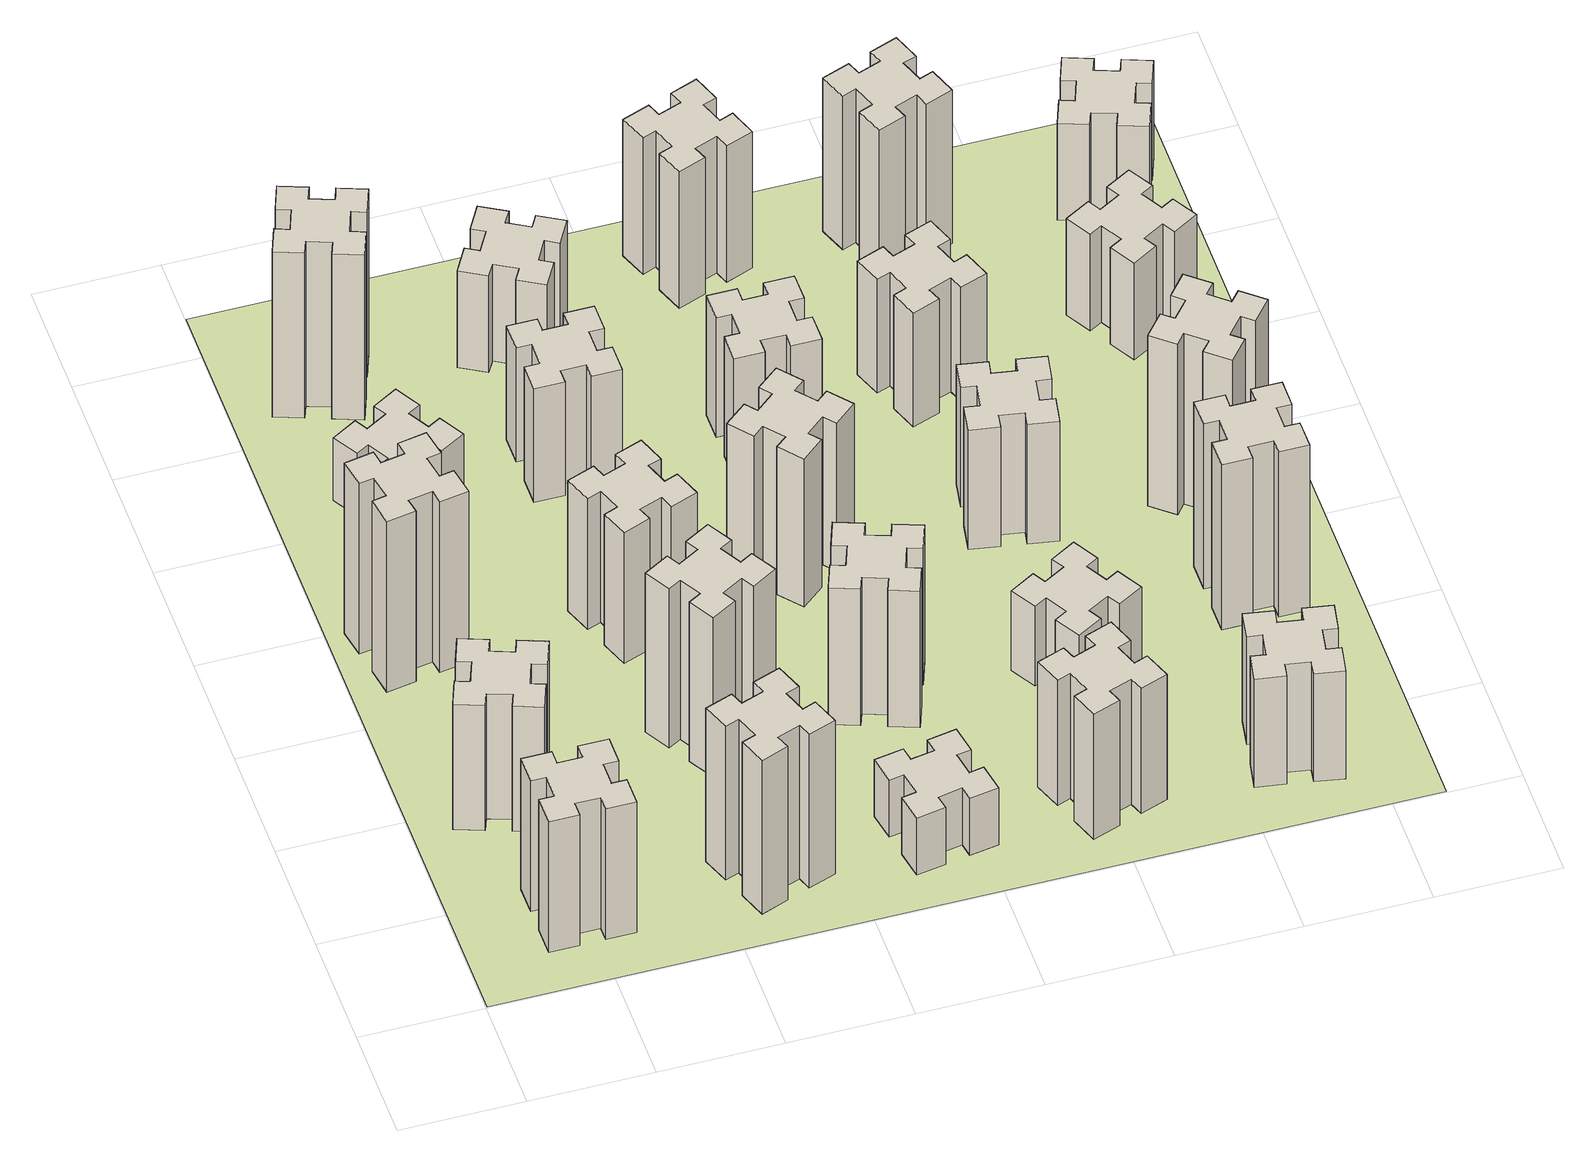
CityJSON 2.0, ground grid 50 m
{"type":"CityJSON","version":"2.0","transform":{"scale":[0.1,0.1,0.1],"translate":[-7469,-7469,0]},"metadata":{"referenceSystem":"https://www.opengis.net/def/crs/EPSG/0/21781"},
"CityObjects":{
"building1":{"type":"Building","attributes":{"class":"1000","function":"1000","usage":"1000","yearOfConstruction":2016,"roofType":"1000","measuredHeight":69,"storeysAboveGround":30,"storeysBelowGround":0},"geometry":[{"type":"Solid","lod":"1","boundaries":[[[[0,1,2,3,4,5,6,7,8,9,10,11,12,13,14,15,16,17,18,19]],[[17,16,20,21]],[[16,15,22,20]],[[15,14,23,22]],[[14,13,24,23]],[[13,12,25,24]],[[12,11,26,25]],[[11,10,27,26]],[[10,9,28,27]],[[9,8,29,28]],[[8,7,30,29]],[[7,6,31,30]],[[6,5,32,31]],[[5,4,33,32]],[[4,3,34,33]],[[3,2,35,34]],[[2,1,36,35]],[[1,0,37,36]],[[0,19,38,37]],[[19,18,39,38]],[[18,17,21,39]],[[24,25,26,27,28,29,30,31,32,33,34,35,36,37,38,39,21,20,22,23]]]]}]},
"building2":{"type":"Building","attributes":{"class":"1000","function":"1000","usage":"1000","yearOfConstruction":2016,"roofType":"1000","measuredHeight":66,"storeysAboveGround":30,"storeysBelowGround":0},"geometry":[{"type":"Solid","lod":"1","boundaries":[[[[40,41,42,43,44,45,46,47,48,49,50,51,52,53,54,55,56,57,58,59]],[[57,56,60,61]],[[56,55,62,60]],[[55,54,63,62]],[[54,53,64,63]],[[53,52,65,64]],[[52,51,66,65]],[[51,50,67,66]],[[50,49,68,67]],[[49,48,69,68]],[[48,47,70,69]],[[47,46,71,70]],[[46,45,72,71]],[[45,44,73,72]],[[44,43,74,73]],[[43,42,75,74]],[[42,41,76,75]],[[41,40,77,76]],[[40,59,78,77]],[[59,58,79,78]],[[58,57,61,79]],[[64,65,66,67,68,69,70,71,72,73,74,75,76,77,78,79,61,60,62,63]]]]}]},
"building3":{"type":"Building","attributes":{"class":"1000","function":"1000","usage":"1000","yearOfConstruction":2016,"roofType":"1000","measuredHeight":90,"storeysAboveGround":30,"storeysBelowGround":0},"geometry":[{"type":"Solid","lod":"1","boundaries":[[[[80,81,82,83,84,85,86,87,88,89,90,91,92,93,94,95,96,97,98,99]],[[97,96,100,101]],[[96,95,102,100]],[[95,94,103,102]],[[94,93,104,103]],[[93,92,105,104]],[[92,91,106,105]],[[91,90,107,106]],[[90,89,108,107]],[[89,88,109,108]],[[88,87,110,109]],[[87,86,111,110]],[[86,85,112,111]],[[85,84,113,112]],[[84,83,114,113]],[[83,82,115,114]],[[82,81,116,115]],[[81,80,117,116]],[[80,99,118,117]],[[99,98,119,118]],[[98,97,101,119]],[[104,105,106,107,108,109,110,111,112,113,114,115,116,117,118,119,101,100,102,103]]]]}]},
"building4":{"type":"Building","attributes":{"class":"1000","function":"1000","usage":"1000","yearOfConstruction":2016,"roofType":"1000","measuredHeight":33,"storeysAboveGround":30,"storeysBelowGround":0},"geometry":[{"type":"Solid","lod":"1","boundaries":[[[[120,121,122,123,124,125,126,127,128,129,130,131,132,133,134,135,136,137,138,139]],[[137,136,140,141]],[[136,135,142,140]],[[135,134,143,142]],[[134,133,144,143]],[[133,132,145,144]],[[132,131,146,145]],[[131,130,147,146]],[[130,129,148,147]],[[129,128,149,148]],[[128,127,150,149]],[[127,126,151,150]],[[126,125,152,151]],[[125,124,153,152]],[[124,123,154,153]],[[123,122,155,154]],[[122,121,156,155]],[[121,120,157,156]],[[120,139,158,157]],[[139,138,159,158]],[[138,137,141,159]],[[144,145,146,147,148,149,150,151,152,153,154,155,156,157,158,159,141,140,142,143]]]]}]},
"building5":{"type":"Building","attributes":{"class":"1000","function":"1000","usage":"1000","yearOfConstruction":2016,"roofType":"1000","measuredHeight":81,"storeysAboveGround":30,"storeysBelowGround":0},"geometry":[{"type":"Solid","lod":"1","boundaries":[[[[160,161,162,163,164,165,166,167,168,169,170,171,172,173,174,175,176,177,178,179]],[[177,176,180,181]],[[176,175,182,180]],[[175,174,183,182]],[[174,173,184,183]],[[173,172,185,184]],[[172,171,186,185]],[[171,170,187,186]],[[170,169,188,187]],[[169,168,189,188]],[[168,167,190,189]],[[167,166,191,190]],[[166,165,192,191]],[[165,164,193,192]],[[164,163,194,193]],[[163,162,195,194]],[[162,161,196,195]],[[161,160,197,196]],[[160,179,198,197]],[[179,178,199,198]],[[178,177,181,199]],[[184,185,186,187,188,189,190,191,192,193,194,195,196,197,198,199,181,180,182,183]]]]}]},
"building6":{"type":"Building","attributes":{"class":"1000","function":"1000","usage":"1000","yearOfConstruction":2016,"roofType":"1000","measuredHeight":87,"storeysAboveGround":30,"storeysBelowGround":0},"geometry":[{"type":"Solid","lod":"1","boundaries":[[[[200,201,202,203,204,205,206,207,208,209,210,211,212,213,214,215,216,217,218,219]],[[217,216,220,221]],[[216,215,222,220]],[[215,214,223,222]],[[214,213,224,223]],[[213,212,225,224]],[[212,211,226,225]],[[211,210,227,226]],[[210,209,228,227]],[[209,208,229,228]],[[208,207,230,229]],[[207,206,231,230]],[[206,205,232,231]],[[205,204,233,232]],[[204,203,234,233]],[[203,202,235,234]],[[202,201,236,235]],[[201,200,237,236]],[[200,219,238,237]],[[219,218,239,238]],[[218,217,221,239]],[[224,225,226,227,228,229,230,231,232,233,234,235,236,237,238,239,221,220,222,223]]]]}]},
"building7":{"type":"Building","attributes":{"class":"1000","function":"1000","usage":"1000","yearOfConstruction":2016,"roofType":"1000","measuredHeight":84,"storeysAboveGround":30,"storeysBelowGround":0},"geometry":[{"type":"Solid","lod":"1","boundaries":[[[[240,241,242,243,244,245,246,247,248,249,250,251,252,253,254,255,256,257,258,259]],[[257,256,260,261]],[[256,255,262,260]],[[255,254,263,262]],[[254,253,264,263]],[[253,252,265,264]],[[252,251,266,265]],[[251,250,267,266]],[[250,249,268,267]],[[249,248,269,268]],[[248,247,270,269]],[[247,246,271,270]],[[246,245,272,271]],[[245,244,273,272]],[[244,243,274,273]],[[243,242,275,274]],[[242,241,276,275]],[[241,240,277,276]],[[240,259,278,277]],[[259,258,279,278]],[[258,257,261,279]],[[264,265,266,267,268,269,270,271,272,273,274,275,276,277,278,279,261,260,262,263]]]]}]},
"building8":{"type":"Building","attributes":{"class":"1000","function":"1000","usage":"1000","yearOfConstruction":2016,"roofType":"1000","measuredHeight":69,"storeysAboveGround":30,"storeysBelowGround":0},"geometry":[{"type":"Solid","lod":"1","boundaries":[[[[280,281,282,283,284,285,286,287,288,289,290,291,292,293,294,295,296,297,298,299]],[[297,296,300,301]],[[296,295,302,300]],[[295,294,303,302]],[[294,293,304,303]],[[293,292,305,304]],[[292,291,306,305]],[[291,290,307,306]],[[290,289,308,307]],[[289,288,309,308]],[[288,287,310,309]],[[287,286,311,310]],[[286,285,312,311]],[[285,284,313,312]],[[284,283,314,313]],[[283,282,315,314]],[[282,281,316,315]],[[281,280,317,316]],[[280,299,318,317]],[[299,298,319,318]],[[298,297,301,319]],[[304,305,306,307,308,309,310,311,312,313,314,315,316,317,318,319,301,300,302,303]]]]}]},
"building9":{"type":"Building","attributes":{"class":"1000","function":"1000","usage":"1000","yearOfConstruction":2016,"roofType":"1000","measuredHeight":60,"storeysAboveGround":30,"storeysBelowGround":0},"geometry":[{"type":"Solid","lod":"1","boundaries":[[[[320,321,322,323,324,325,326,327,328,329,330,331,332,333,334,335,336,337,338,339]],[[337,336,340,341]],[[336,335,342,340]],[[335,334,343,342]],[[334,333,344,343]],[[333,332,345,344]],[[332,331,346,345]],[[331,330,347,346]],[[330,329,348,347]],[[329,328,349,348]],[[328,327,350,349]],[[327,326,351,350]],[[326,325,352,351]],[[325,324,353,352]],[[324,323,354,353]],[[323,322,355,354]],[[322,321,356,355]],[[321,320,357,356]],[[320,339,358,357]],[[339,338,359,358]],[[338,337,341,359]],[[344,345,346,347,348,349,350,351,352,353,354,355,356,357,358,359,341,340,342,343]]]]}]},
"building10":{"type":"Building","attributes":{"class":"1000","function":"1000","usage":"1000","yearOfConstruction":2016,"roofType":"1000","measuredHeight":30,"storeysAboveGround":30,"storeysBelowGround":0},"geometry":[{"type":"Solid","lod":"1","boundaries":[[[[360,361,362,363,364,365,366,367,368,369,370,371,372,373,374,375,376,377,378,379]],[[377,376,380,381]],[[376,375,382,380]],[[375,374,383,382]],[[374,373,384,383]],[[373,372,385,384]],[[372,371,386,385]],[[371,370,387,386]],[[370,369,388,387]],[[369,368,389,388]],[[368,367,390,389]],[[367,366,391,390]],[[366,365,392,391]],[[365,364,393,392]],[[364,363,394,393]],[[363,362,395,394]],[[362,361,396,395]],[[361,360,397,396]],[[360,379,398,397]],[[379,378,399,398]],[[378,377,381,399]],[[384,385,386,387,388,389,390,391,392,393,394,395,396,397,398,399,381,380,382,383]]]]}]},
"building11":{"type":"Building","attributes":{"class":"1000","function":"1000","usage":"1000","yearOfConstruction":2016,"roofType":"1000","measuredHeight":51,"storeysAboveGround":30,"storeysBelowGround":0},"geometry":[{"type":"Solid","lod":"1","boundaries":[[[[400,401,402,403,404,405,406,407,408,409,410,411,412,413,414,415,416,417,418,419]],[[417,416,420,421]],[[416,415,422,420]],[[415,414,423,422]],[[414,413,424,423]],[[413,412,425,424]],[[412,411,426,425]],[[411,410,427,426]],[[410,409,428,427]],[[409,408,429,428]],[[408,407,430,429]],[[407,406,431,430]],[[406,405,432,431]],[[405,404,433,432]],[[404,403,434,433]],[[403,402,435,434]],[[402,401,436,435]],[[401,400,437,436]],[[400,419,438,437]],[[419,418,439,438]],[[418,417,421,439]],[[424,425,426,427,428,429,430,431,432,433,434,435,436,437,438,439,421,420,422,423]]]]}]},
"building12":{"type":"Building","attributes":{"class":"1000","function":"1000","usage":"1000","yearOfConstruction":2016,"roofType":"1000","measuredHeight":72,"storeysAboveGround":30,"storeysBelowGround":0},"geometry":[{"type":"Solid","lod":"1","boundaries":[[[[440,441,442,443,444,445,446,447,448,449,450,451,452,453,454,455,456,457,458,459]],[[457,456,460,461]],[[456,455,462,460]],[[455,454,463,462]],[[454,453,464,463]],[[453,452,465,464]],[[452,451,466,465]],[[451,450,467,466]],[[450,449,468,467]],[[449,448,469,468]],[[448,447,470,469]],[[447,446,471,470]],[[446,445,472,471]],[[445,444,473,472]],[[444,443,474,473]],[[443,442,475,474]],[[442,441,476,475]],[[441,440,477,476]],[[440,459,478,477]],[[459,458,479,478]],[[458,457,461,479]],[[464,465,466,467,468,469,470,471,472,473,474,475,476,477,478,479,461,460,462,463]]]]}]},
"building13":{"type":"Building","attributes":{"class":"1000","function":"1000","usage":"1000","yearOfConstruction":2016,"roofType":"1000","measuredHeight":78,"storeysAboveGround":30,"storeysBelowGround":0},"geometry":[{"type":"Solid","lod":"1","boundaries":[[[[480,481,482,483,484,485,486,487,488,489,490,491,492,493,494,495,496,497,498,499]],[[497,496,500,501]],[[496,495,502,500]],[[495,494,503,502]],[[494,493,504,503]],[[493,492,505,504]],[[492,491,506,505]],[[491,490,507,506]],[[490,489,508,507]],[[489,488,509,508]],[[488,487,510,509]],[[487,486,511,510]],[[486,485,512,511]],[[485,484,513,512]],[[484,483,514,513]],[[483,482,515,514]],[[482,481,516,515]],[[481,480,517,516]],[[480,499,518,517]],[[499,498,519,518]],[[498,497,501,519]],[[504,505,506,507,508,509,510,511,512,513,514,515,516,517,518,519,501,500,502,503]]]]}]},
"building14":{"type":"Building","attributes":{"class":"1000","function":"1000","usage":"1000","yearOfConstruction":2016,"roofType":"1000","measuredHeight":63,"storeysAboveGround":30,"storeysBelowGround":0},"geometry":[{"type":"Solid","lod":"1","boundaries":[[[[520,521,522,523,524,525,526,527,528,529,530,531,532,533,534,535,536,537,538,539]],[[537,536,540,541]],[[536,535,542,540]],[[535,534,543,542]],[[534,533,544,543]],[[533,532,545,544]],[[532,531,546,545]],[[531,530,547,546]],[[530,529,548,547]],[[529,528,549,548]],[[528,527,550,549]],[[527,526,551,550]],[[526,525,552,551]],[[525,524,553,552]],[[524,523,554,553]],[[523,522,555,554]],[[522,521,556,555]],[[521,520,557,556]],[[520,539,558,557]],[[539,538,559,558]],[[538,537,541,559]],[[544,545,546,547,548,549,550,551,552,553,554,555,556,557,558,559,541,540,542,543]]]]}]},
"building15":{"type":"Building","attributes":{"class":"1000","function":"1000","usage":"1000","yearOfConstruction":2016,"roofType":"1000","measuredHeight":66,"storeysAboveGround":30,"storeysBelowGround":0},"geometry":[{"type":"Solid","lod":"1","boundaries":[[[[560,561,562,563,564,565,566,567,568,569,570,571,572,573,574,575,576,577,578,579]],[[577,576,580,581]],[[576,575,582,580]],[[575,574,583,582]],[[574,573,584,583]],[[573,572,585,584]],[[572,571,586,585]],[[571,570,587,586]],[[570,569,588,587]],[[569,568,589,588]],[[568,567,590,589]],[[567,566,591,590]],[[566,565,592,591]],[[565,564,593,592]],[[564,563,594,593]],[[563,562,595,594]],[[562,561,596,595]],[[561,560,597,596]],[[560,579,598,597]],[[579,578,599,598]],[[578,577,581,599]],[[584,585,586,587,588,589,590,591,592,593,594,595,596,597,598,599,581,580,582,583]]]]}]},
"building16":{"type":"Building","attributes":{"class":"1000","function":"1000","usage":"1000","yearOfConstruction":2016,"roofType":"1000","measuredHeight":72,"storeysAboveGround":30,"storeysBelowGround":0},"geometry":[{"type":"Solid","lod":"1","boundaries":[[[[600,601,602,603,604,605,606,607,608,609,610,611,612,613,614,615,616,617,618,619]],[[617,616,620,621]],[[616,615,622,620]],[[615,614,623,622]],[[614,613,624,623]],[[613,612,625,624]],[[612,611,626,625]],[[611,610,627,626]],[[610,609,628,627]],[[609,608,629,628]],[[608,607,630,629]],[[607,606,631,630]],[[606,605,632,631]],[[605,604,633,632]],[[604,603,634,633]],[[603,602,635,634]],[[602,601,636,635]],[[601,600,637,636]],[[600,619,638,637]],[[619,618,639,638]],[[618,617,621,639]],[[624,625,626,627,628,629,630,631,632,633,634,635,636,637,638,639,621,620,622,623]]]]}]},
"building17":{"type":"Building","attributes":{"class":"1000","function":"1000","usage":"1000","yearOfConstruction":2016,"roofType":"1000","measuredHeight":42,"storeysAboveGround":30,"storeysBelowGround":0},"geometry":[{"type":"Solid","lod":"1","boundaries":[[[[640,641,642,643,644,645,646,647,648,649,650,651,652,653,654,655,656,657,658,659]],[[657,656,660,661]],[[656,655,662,660]],[[655,654,663,662]],[[654,653,664,663]],[[653,652,665,664]],[[652,651,666,665]],[[651,650,667,666]],[[650,649,668,667]],[[649,648,669,668]],[[648,647,670,669]],[[647,646,671,670]],[[646,645,672,671]],[[645,644,673,672]],[[644,643,674,673]],[[643,642,675,674]],[[642,641,676,675]],[[641,640,677,676]],[[640,659,678,677]],[[659,658,679,678]],[[658,657,661,679]],[[664,665,666,667,668,669,670,671,672,673,674,675,676,677,678,679,661,660,662,663]]]]}]},
"building18":{"type":"Building","attributes":{"class":"1000","function":"1000","usage":"1000","yearOfConstruction":2016,"roofType":"1000","measuredHeight":63,"storeysAboveGround":30,"storeysBelowGround":0},"geometry":[{"type":"Solid","lod":"1","boundaries":[[[[680,681,682,683,684,685,686,687,688,689,690,691,692,693,694,695,696,697,698,699]],[[697,696,700,701]],[[696,695,702,700]],[[695,694,703,702]],[[694,693,704,703]],[[693,692,705,704]],[[692,691,706,705]],[[691,690,707,706]],[[690,689,708,707]],[[689,688,709,708]],[[688,687,710,709]],[[687,686,711,710]],[[686,685,712,711]],[[685,684,713,712]],[[684,683,714,713]],[[683,682,715,714]],[[682,681,716,715]],[[681,680,717,716]],[[680,699,718,717]],[[699,698,719,718]],[[698,697,701,719]],[[704,705,706,707,708,709,710,711,712,713,714,715,716,717,718,719,701,700,702,703]]]]}]},
"building19":{"type":"Building","attributes":{"class":"1000","function":"1000","usage":"1000","yearOfConstruction":2016,"roofType":"1000","measuredHeight":60,"storeysAboveGround":30,"storeysBelowGround":0},"geometry":[{"type":"Solid","lod":"1","boundaries":[[[[720,721,722,723,724,725,726,727,728,729,730,731,732,733,734,735,736,737,738,739]],[[737,736,740,741]],[[736,735,742,740]],[[735,734,743,742]],[[734,733,744,743]],[[733,732,745,744]],[[732,731,746,745]],[[731,730,747,746]],[[730,729,748,747]],[[729,728,749,748]],[[728,727,750,749]],[[727,726,751,750]],[[726,725,752,751]],[[725,724,753,752]],[[724,723,754,753]],[[723,722,755,754]],[[722,721,756,755]],[[721,720,757,756]],[[720,739,758,757]],[[739,738,759,758]],[[738,737,741,759]],[[744,745,746,747,748,749,750,751,752,753,754,755,756,757,758,759,741,740,742,743]]]]}]},
"building20":{"type":"Building","attributes":{"class":"1000","function":"1000","usage":"1000","yearOfConstruction":2016,"roofType":"1000","measuredHeight":57,"storeysAboveGround":30,"storeysBelowGround":0},"geometry":[{"type":"Solid","lod":"1","boundaries":[[[[760,761,762,763,764,765,766,767,768,769,770,771,772,773,774,775,776,777,778,779]],[[777,776,780,781]],[[776,775,782,780]],[[775,774,783,782]],[[774,773,784,783]],[[773,772,785,784]],[[772,771,786,785]],[[771,770,787,786]],[[770,769,788,787]],[[769,768,789,788]],[[768,767,790,789]],[[767,766,791,790]],[[766,765,792,791]],[[765,764,793,792]],[[764,763,794,793]],[[763,762,795,794]],[[762,761,796,795]],[[761,760,797,796]],[[760,779,798,797]],[[779,778,799,798]],[[778,777,781,799]],[[784,785,786,787,788,789,790,791,792,793,794,795,796,797,798,799,781,780,782,783]]]]}]},
"building21":{"type":"Building","attributes":{"class":"1000","function":"1000","usage":"1000","yearOfConstruction":2016,"roofType":"1000","measuredHeight":81,"storeysAboveGround":30,"storeysBelowGround":0},"geometry":[{"type":"Solid","lod":"1","boundaries":[[[[800,801,802,803,804,805,806,807,808,809,810,811,812,813,814,815,816,817,818,819]],[[817,816,820,821]],[[816,815,822,820]],[[815,814,823,822]],[[814,813,824,823]],[[813,812,825,824]],[[812,811,826,825]],[[811,810,827,826]],[[810,809,828,827]],[[809,808,829,828]],[[808,807,830,829]],[[807,806,831,830]],[[806,805,832,831]],[[805,804,833,832]],[[804,803,834,833]],[[803,802,835,834]],[[802,801,836,835]],[[801,800,837,836]],[[800,819,838,837]],[[819,818,839,838]],[[818,817,821,839]],[[824,825,826,827,828,829,830,831,832,833,834,835,836,837,838,839,821,820,822,823]]]]}]},
"building22":{"type":"Building","attributes":{"class":"1000","function":"1000","usage":"1000","yearOfConstruction":2016,"roofType":"1000","measuredHeight":87,"storeysAboveGround":30,"storeysBelowGround":0},"geometry":[{"type":"Solid","lod":"1","boundaries":[[[[840,841,842,843,844,845,846,847,848,849,850,851,852,853,854,855,856,857,858,859]],[[857,856,860,861]],[[856,855,862,860]],[[855,854,863,862]],[[854,853,864,863]],[[853,852,865,864]],[[852,851,866,865]],[[851,850,867,866]],[[850,849,868,867]],[[849,848,869,868]],[[848,847,870,869]],[[847,846,871,870]],[[846,845,872,871]],[[845,844,873,872]],[[844,843,874,873]],[[843,842,875,874]],[[842,841,876,875]],[[841,840,877,876]],[[840,859,878,877]],[[859,858,879,878]],[[858,857,861,879]],[[864,865,866,867,868,869,870,871,872,873,874,875,876,877,878,879,861,860,862,863]]]]}]},
"building23":{"type":"Building","attributes":{"class":"1000","function":"1000","usage":"1000","yearOfConstruction":2016,"roofType":"1000","measuredHeight":90,"storeysAboveGround":30,"storeysBelowGround":0},"geometry":[{"type":"Solid","lod":"1","boundaries":[[[[880,881,882,883,884,885,886,887,888,889,890,891,892,893,894,895,896,897,898,899]],[[897,896,900,901]],[[896,895,902,900]],[[895,894,903,902]],[[894,893,904,903]],[[893,892,905,904]],[[892,891,906,905]],[[891,890,907,906]],[[890,889,908,907]],[[889,888,909,908]],[[888,887,910,909]],[[887,886,911,910]],[[886,885,912,911]],[[885,884,913,912]],[[884,883,914,913]],[[883,882,915,914]],[[882,881,916,915]],[[881,880,917,916]],[[880,899,918,917]],[[899,898,919,918]],[[898,897,901,919]],[[904,905,906,907,908,909,910,911,912,913,914,915,916,917,918,919,901,900,902,903]]]]}]},
"building24":{"type":"Building","attributes":{"class":"1000","function":"1000","usage":"1000","yearOfConstruction":2016,"roofType":"1000","measuredHeight":51,"storeysAboveGround":30,"storeysBelowGround":0},"geometry":[{"type":"Solid","lod":"1","boundaries":[[[[920,921,922,923,924,925,926,927,928,929,930,931,932,933,934,935,936,937,938,939]],[[937,936,940,941]],[[936,935,942,940]],[[935,934,943,942]],[[934,933,944,943]],[[933,932,945,944]],[[932,931,946,945]],[[931,930,947,946]],[[930,929,948,947]],[[929,928,949,948]],[[928,927,950,949]],[[927,926,951,950]],[[926,925,952,951]],[[925,924,953,952]],[[924,923,954,953]],[[923,922,955,954]],[[922,921,956,955]],[[921,920,957,956]],[[920,939,958,957]],[[939,938,959,958]],[[938,937,941,959]],[[944,945,946,947,948,949,950,951,952,953,954,955,956,957,958,959,941,940,942,943]]]]}]},
"building25":{"type":"Building","attributes":{"class":"1000","function":"1000","usage":"1000","yearOfConstruction":2016,"roofType":"1000","measuredHeight":51,"storeysAboveGround":30,"storeysBelowGround":0},"geometry":[{"type":"Solid","lod":"1","boundaries":[[[[960,961,962,963,964,965,966,967,968,969,970,971,972,973,974,975,976,977,978,979]],[[977,976,980,981]],[[976,975,982,980]],[[975,974,983,982]],[[974,973,984,983]],[[973,972,985,984]],[[972,971,986,985]],[[971,970,987,986]],[[970,969,988,987]],[[969,968,989,988]],[[968,967,990,989]],[[967,966,991,990]],[[966,965,992,991]],[[965,964,993,992]],[[964,963,994,993]],[[963,962,995,994]],[[962,961,996,995]],[[961,960,997,996]],[[960,979,998,997]],[[979,978,999,998]],[[978,977,981,999]],[[984,985,986,987,988,989,990,991,992,993,994,995,996,997,998,999,981,980,982,983]]]]}]},
"landuse1":{"type":"LandUse","attributes":{"name":"plot1","function":"1010"},"geometry":[{"type":"MultiSurface","lod":"1","boundaries":[[[1000,1001,1002,1003]]]}]}
},
"vertices":[
[425,265,0],[525,265,0],[525,205,0],[645,205,0],[645,325,0],[585,325,0],[585,425,0],[645,425,0],[645,545,0],[525,545,0],[525,485,0],[425,485,0],[425,545,0],[305,545,0],[305,425,0],[365,425,0],[365,325,0],[305,325,0],[305,205,0],[425,205,0],[365,325,690],[305,325,690],[365,425,690],[305,425,690],[305,545,690],[425,545,690],[425,485,690],[525,485,690],[525,545,690],[645,545,690],[645,425,690],[585,425,690],[585,325,690],[645,325,690],[645,205,690],[525,205,690],[525,265,690],[425,265,690],[425,205,690],[305,205,690],
[289,1100,0],[255,1006,0],[199,1027,0],[157,914,0],[270,873,0],[291,929,0],[385,895,0],[364,839,0],[477,797,0],[518,910,0],[462,931,0],[496,1025,0],[552,1004,0],[593,1117,0],[480,1158,0],[460,1102,0],[366,1136,0],[387,1192,0],[274,1233,0],[233,1120,0],[366,1136,660],[387,1192,660],[460,1102,660],[480,1158,660],[593,1117,660],[552,1004,660],[496,1025,660],[462,931,660],[518,910,660],[477,797,660],[364,839,660],[385,895,660],[291,929,660],[270,873,660],[157,914,660],[199,1027,660],[255,1006,660],[289,1100,660],[233,1120,660],[274,1233,660],
[305,1972,0],[207,1955,0],[197,2014,0],[78,1993,0],[99,1875,0],[158,1885,0],[176,1787,0],[117,1777,0],[137,1658,0],[256,1679,0],[245,1738,0],[344,1756,0],[354,1697,0],[472,1717,0],[451,1836,0],[392,1825,0],[375,1924,0],[434,1934,0],[413,2052,0],[295,2031,0],[375,1924,900],[434,1934,900],[392,1825,900],[451,1836,900],[472,1717,900],[354,1697,900],[344,1756,900],[245,1738,900],[256,1679,900],[137,1658,900],[117,1777,900],[176,1787,900],[158,1885,900],[99,1875,900],[78,1993,900],[197,2014,900],[207,1955,900],[305,1972,900],[295,2031,900],[413,2052,900],
[487,2475,0],[574,2525,0],[604,2473,0],[708,2533,0],[648,2637,0],[596,2607,0],[546,2694,0],[598,2724,0],[538,2828,0],[434,2768,0],[464,2716,0],[377,2666,0],[347,2718,0],[243,2658,0],[303,2554,0],[355,2584,0],[405,2497,0],[353,2467,0],[413,2363,0],[517,2423,0],[405,2497,330],[353,2467,330],[355,2584,330],[303,2554,330],[243,2658,330],[347,2718,330],[377,2666,330],[464,2716,330],[434,2768,330],[538,2828,330],[598,2724,330],[546,2694,330],[596,2607,330],[648,2637,330],[708,2533,330],[604,2473,330],[574,2525,330],[487,2475,330],[517,2423,330],[413,2363,330],
[1206,255,0],[1300,289,0],[1320,233,0],[1433,274,0],[1392,387,0],[1336,366,0],[1302,460,0],[1358,480,0],[1317,593,0],[1204,552,0],[1225,496,0],[1131,462,0],[1110,518,0],[997,477,0],[1039,364,0],[1095,385,0],[1129,291,0],[1073,270,0],[1114,157,0],[1227,199,0],[1129,291,810],[1073,270,810],[1095,385,810],[1039,364,810],[997,477,810],[1110,518,810],[1131,462,810],[1225,496,810],[1204,552,810],[1317,593,810],[1358,480,810],[1302,460,810],[1336,366,810],[1392,387,810],[1433,274,810],[1320,233,810],[1300,289,810],[1206,255,810],[1227,199,810],[1114,157,810],
[462,3151,0],[496,3245,0],[552,3224,0],[593,3337,0],[480,3378,0],[460,3322,0],[366,3356,0],[387,3412,0],[274,3453,0],[233,3340,0],[289,3320,0],[255,3226,0],[199,3247,0],[157,3134,0],[270,3093,0],[291,3149,0],[385,3115,0],[364,3059,0],[477,3017,0],[518,3130,0],[385,3115,870],[364,3059,870],[291,3149,870],[270,3093,870],[157,3134,870],[199,3247,870],[255,3226,870],[289,3320,870],[233,3340,870],[274,3453,870],[387,3412,870],[366,3356,870],[460,3322,870],[480,3378,870],[593,3337,870],[552,3224,870],[496,3245,870],[462,3151,870],[518,3130,870],[477,3017,870],
[1204,1236,0],[1117,1186,0],[1087,1238,0],[983,1178,0],[1043,1074,0],[1095,1104,0],[1145,1017,0],[1093,987,0],[1153,883,0],[1257,943,0],[1227,995,0],[1314,1045,0],[1344,993,0],[1448,1053,0],[1388,1157,0],[1336,1127,0],[1286,1214,0],[1338,1244,0],[1278,1348,0],[1174,1288,0],[1286,1214,840],[1338,1244,840],[1336,1127,840],[1388,1157,840],[1448,1053,840],[1344,993,840],[1314,1045,840],[1227,995,840],[1257,943,840],[1153,883,840],[1093,987,840],[1145,1017,840],[1095,1104,840],[1043,1074,840],[983,1178,840],[1087,1238,840],[1117,1186,840],[1204,1236,840],[1174,1288,840],[1278,1348,840],
[1106,1635,0],[1200,1669,0],[1220,1613,0],[1333,1654,0],[1292,1767,0],[1236,1746,0],[1202,1840,0],[1258,1860,0],[1217,1973,0],[1104,1932,0],[1125,1876,0],[1031,1842,0],[1010,1898,0],[897,1857,0],[939,1744,0],[995,1765,0],[1029,1671,0],[973,1650,0],[1014,1537,0],[1127,1579,0],[1029,1671,690],[973,1650,690],[995,1765,690],[939,1744,690],[897,1857,690],[1010,1898,690],[1031,1842,690],[1125,1876,690],[1104,1932,690],[1217,1973,690],[1258,1860,690],[1202,1840,690],[1236,1746,690],[1292,1767,690],[1333,1654,690],[1220,1613,690],[1200,1669,690],[1106,1635,690],[1127,1579,690],[1014,1537,690],
[1005,2645,0],[1005,2545,0],[945,2545,0],[945,2425,0],[1065,2425,0],[1065,2485,0],[1165,2485,0],[1165,2425,0],[1285,2425,0],[1285,2545,0],[1225,2545,0],[1225,2645,0],[1285,2645,0],[1285,2765,0],[1165,2765,0],[1165,2705,0],[1065,2705,0],[1065,2765,0],[945,2765,0],[945,2645,0],[1065,2705,600],[1065,2765,600],[1165,2705,600],[1165,2765,600],[1285,2765,600],[1285,2645,600],[1225,2645,600],[1225,2545,600],[1285,2545,600],[1285,2425,600],[1165,2425,600],[1165,2485,600],[1065,2485,600],[1065,2425,600],[945,2425,600],[945,2545,600],[1005,2545,600],[1005,2645,600],[945,2645,600],[945,2765,600],
[1825,258,0],[1924,276,0],[1934,217,0],[2052,237,0],[2031,356,0],[1972,345,0],[1955,444,0],[2014,454,0],[1993,572,0],[1875,551,0],[1885,492,0],[1787,475,0],[1777,534,0],[1658,513,0],[1679,395,0],[1738,405,0],[1756,307,0],[1697,297,0],[1717,178,0],[1836,199,0],[1756,307,300],[1697,297,300],[1738,405,300],[1679,395,300],[1658,513,300],[1777,534,300],[1787,475,300],[1885,492,300],[1875,551,300],[1993,572,300],[2014,454,300],[1955,444,300],[1972,345,300],[2031,356,300],[2052,237,300],[1934,217,300],[1924,276,300],[1825,258,300],[1836,199,300],[1717,178,300],
[1214,3306,0],[1127,3356,0],[1157,3408,0],[1053,3468,0],[993,3364,0],[1045,3334,0],[995,3247,0],[943,3277,0],[883,3173,0],[987,3113,0],[1017,3165,0],[1104,3115,0],[1074,3063,0],[1178,3003,0],[1238,3107,0],[1186,3137,0],[1236,3224,0],[1288,3194,0],[1348,3298,0],[1244,3358,0],[1236,3224,510],[1288,3194,510],[1186,3137,510],[1238,3107,510],[1178,3003,510],[1074,3063,510],[1104,3115,510],[1017,3165,510],[987,3113,510],[883,3173,510],[943,3277,510],[995,3247,510],[1045,3334,510],[993,3364,510],[1053,3468,510],[1157,3408,510],[1127,3356,510],[1214,3306,510],[1244,3358,510],[1348,3298,510],
[1769,1200,0],[1735,1106,0],[1679,1127,0],[1637,1014,0],[1750,973,0],[1771,1029,0],[1865,995,0],[1844,939,0],[1957,897,0],[1998,1010,0],[1942,1031,0],[1976,1125,0],[2032,1104,0],[2073,1217,0],[1960,1258,0],[1940,1202,0],[1846,1236,0],[1867,1292,0],[1754,1333,0],[1713,1220,0],[1846,1236,720],[1867,1292,720],[1940,1202,720],[1960,1258,720],[2073,1217,720],[2032,1104,720],[1976,1125,720],[1942,1031,720],[1998,1010,720],[1957,897,720],[1844,939,720],[1865,995,720],[1771,1029,720],[1750,973,720],[1637,1014,720],[1679,1127,720],[1735,1106,720],[1769,1200,720],[1713,1220,720],[1754,1333,720],
[1723,1972,0],[1646,1907,0],[1608,1953,0],[1516,1876,0],[1593,1784,0],[1639,1823,0],[1703,1746,0],[1657,1708,0],[1734,1616,0],[1826,1693,0],[1788,1739,0],[1864,1803,0],[1903,1757,0],[1995,1834,0],[1918,1926,0],[1872,1888,0],[1807,1964,0],[1853,2003,0],[1776,2095,0],[1684,2018,0],[1807,1964,780],[1853,2003,780],[1872,1888,780],[1918,1926,780],[1995,1834,780],[1903,1757,780],[1864,1803,780],[1788,1739,780],[1826,1693,780],[1734,1616,780],[1657,1708,780],[1703,1746,780],[1639,1823,780],[1593,1784,780],[1516,1876,780],[1608,1953,780],[1646,1907,780],[1723,1972,780],[1684,2018,780],[1776,2095,780],
[1905,2605,0],[1805,2605,0],[1805,2665,0],[1685,2665,0],[1685,2545,0],[1745,2545,0],[1745,2445,0],[1685,2445,0],[1685,2325,0],[1805,2325,0],[1805,2385,0],[1905,2385,0],[1905,2325,0],[2025,2325,0],[2025,2445,0],[1965,2445,0],[1965,2545,0],[2025,2545,0],[2025,2665,0],[1905,2665,0],[1965,2545,630],[2025,2545,630],[1965,2445,630],[2025,2445,630],[2025,2325,630],[1905,2325,630],[1905,2385,630],[1805,2385,630],[1805,2325,630],[1685,2325,630],[1685,2445,630],[1745,2445,630],[1745,2545,630],[1685,2545,630],[1685,2665,630],[1805,2665,630],[1805,2605,630],[1905,2605,630],[1905,2665,630],[2025,2665,630],
[2375,385,0],[2409,291,0],[2353,270,0],[2394,157,0],[2507,199,0],[2486,255,0],[2580,289,0],[2600,233,0],[2713,274,0],[2672,387,0],[2616,366,0],[2582,460,0],[2638,480,0],[2597,593,0],[2484,552,0],[2505,496,0],[2411,462,0],[2390,518,0],[2277,477,0],[2319,364,0],[2411,462,660],[2390,518,660],[2505,496,660],[2484,552,660],[2597,593,660],[2638,480,660],[2582,460,660],[2616,366,660],[2672,387,660],[2713,274,660],[2600,233,660],[2580,289,660],[2486,255,660],[2507,199,660],[2394,157,660],[2353,270,660],[2409,291,660],[2375,385,660],[2319,364,660],[2277,477,660],
[1865,3556,0],[1771,3522,0],[1750,3578,0],[1637,3537,0],[1679,3424,0],[1735,3445,0],[1769,3351,0],[1713,3330,0],[1754,3217,0],[1867,3259,0],[1846,3315,0],[1940,3349,0],[1960,3293,0],[2073,3334,0],[2032,3447,0],[1976,3426,0],[1942,3520,0],[1998,3540,0],[1957,3653,0],[1844,3612,0],[1942,3520,720],[1998,3540,720],[1976,3426,720],[2032,3447,720],[2073,3334,720],[1960,3293,720],[1940,3349,720],[1846,3315,720],[1867,3259,720],[1754,3217,720],[1713,3330,720],[1769,3351,720],[1735,3445,720],[1679,3424,720],[1637,3537,720],[1750,3578,720],[1771,3522,720],[1865,3556,720],[1844,3612,720],[1957,3653,720],
[2607,895,0],[2694,945,0],[2724,893,0],[2828,953,0],[2768,1057,0],[2716,1027,0],[2666,1114,0],[2718,1144,0],[2658,1248,0],[2554,1188,0],[2584,1136,0],[2497,1086,0],[2467,1138,0],[2363,1078,0],[2423,974,0],[2475,1004,0],[2525,917,0],[2473,887,0],[2533,783,0],[2637,843,0],[2525,917,420],[2473,887,420],[2475,1004,420],[2423,974,420],[2363,1078,420],[2467,1138,420],[2497,1086,420],[2584,1136,420],[2554,1188,420],[2658,1248,420],[2718,1144,420],[2666,1114,420],[2716,1027,420],[2768,1057,420],[2828,953,420],[2724,893,420],[2694,945,420],[2607,895,420],[2637,843,420],[2533,783,420],
[2664,1955,0],[2565,1972,0],[2576,2031,0],[2457,2052,0],[2437,1934,0],[2496,1924,0],[2478,1825,0],[2419,1836,0],[2398,1717,0],[2517,1697,0],[2527,1756,0],[2625,1738,0],[2615,1679,0],[2733,1658,0],[2754,1777,0],[2695,1787,0],[2712,1885,0],[2771,1875,0],[2792,1993,0],[2674,2014,0],[2712,1885,630],[2771,1875,630],[2695,1787,630],[2754,1777,630],[2733,1658,630],[2615,1679,630],[2625,1738,630],[2527,1756,630],[2517,1697,630],[2398,1717,630],[2419,1836,630],[2478,1825,630],[2496,1924,630],[2437,1934,630],[2457,2052,630],[2576,2031,630],[2565,1972,630],[2664,1955,630],[2674,2014,630],[2792,1993,630],
[2616,2586,0],[2582,2680,0],[2638,2700,0],[2597,2813,0],[2484,2772,0],[2505,2716,0],[2411,2682,0],[2390,2738,0],[2277,2697,0],[2319,2584,0],[2375,2605,0],[2409,2511,0],[2353,2490,0],[2394,2377,0],[2507,2419,0],[2486,2475,0],[2580,2509,0],[2600,2453,0],[2713,2494,0],[2672,2607,0],[2580,2509,600],[2600,2453,600],[2486,2475,600],[2507,2419,600],[2394,2377,600],[2353,2490,600],[2409,2511,600],[2375,2605,600],[2319,2584,600],[2277,2697,600],[2390,2738,600],[2411,2682,600],[2505,2716,600],[2484,2772,600],[2597,2813,600],[2638,2700,600],[2582,2680,600],[2616,2586,600],[2672,2607,600],[2713,2494,600],
[3335,307,0],[3352,405,0],[3411,395,0],[3432,513,0],[3314,534,0],[3304,475,0],[3205,492,0],[3216,551,0],[3097,572,0],[3077,454,0],[3136,444,0],[3118,345,0],[3059,356,0],[3038,237,0],[3157,217,0],[3167,276,0],[3265,258,0],[3255,199,0],[3373,178,0],[3394,297,0],[3265,258,570],[3255,199,570],[3167,276,570],[3157,217,570],[3038,237,570],[3059,356,570],[3118,345,570],[3136,444,570],[3077,454,570],[3097,572,570],[3216,551,570],[3205,492,570],[3304,475,570],[3314,534,570],[3432,513,570],[3411,395,570],[3352,405,570],[3335,307,570],[3394,297,570],[3373,178,570],
[2605,3456,0],[2511,3422,0],[2490,3478,0],[2377,3437,0],[2419,3324,0],[2475,3345,0],[2509,3251,0],[2453,3230,0],[2494,3117,0],[2607,3159,0],[2586,3215,0],[2680,3249,0],[2700,3193,0],[2813,3234,0],[2772,3347,0],[2716,3326,0],[2682,3420,0],[2738,3440,0],[2697,3553,0],[2584,3512,0],[2682,3420,810],[2738,3440,810],[2716,3326,810],[2772,3347,810],[2813,3234,810],[2700,3193,810],[2680,3249,810],[2586,3215,810],[2607,3159,810],[2494,3117,810],[2453,3230,810],[2509,3251,810],[2475,3345,810],[2419,3324,810],[2377,3437,810],[2490,3478,810],[2511,3422,810],[2605,3456,810],[2584,3512,810],[2697,3553,810],
[3445,1165,0],[3445,1265,0],[3505,1265,0],[3505,1385,0],[3385,1385,0],[3385,1325,0],[3285,1325,0],[3285,1385,0],[3165,1385,0],[3165,1265,0],[3225,1265,0],[3225,1165,0],[3165,1165,0],[3165,1045,0],[3285,1045,0],[3285,1105,0],[3385,1105,0],[3385,1045,0],[3505,1045,0],[3505,1165,0],[3385,1105,870],[3385,1045,870],[3285,1105,870],[3285,1045,870],[3165,1045,870],[3165,1165,870],[3225,1165,870],[3225,1265,870],[3165,1265,870],[3165,1385,870],[3285,1385,870],[3285,1325,870],[3385,1325,870],[3385,1385,870],[3505,1385,870],[3505,1265,870],[3445,1265,870],[3445,1165,870],[3505,1165,870],[3505,1045,870],
[3226,1703,0],[3303,1639,0],[3264,1593,0],[3356,1516,0],[3433,1608,0],[3387,1646,0],[3452,1723,0],[3498,1684,0],[3575,1776,0],[3483,1853,0],[3444,1807,0],[3368,1872,0],[3406,1918,0],[3314,1995,0],[3237,1903,0],[3283,1864,0],[3219,1788,0],[3173,1826,0],[3096,1734,0],[3188,1657,0],[3219,1788,900],[3173,1826,900],[3283,1864,900],[3237,1903,900],[3314,1995,900],[3406,1918,900],[3368,1872,900],[3444,1807,900],[3483,1853,900],[3575,1776,900],[3498,1684,900],[3452,1723,900],[3387,1646,900],[3433,1608,900],[3356,1516,900],[3264,1593,900],[3303,1639,900],[3226,1703,900],[3188,1657,900],[3096,1734,900],
[3456,2707,0],[3406,2794,0],[3458,2824,0],[3398,2928,0],[3294,2868,0],[3324,2816,0],[3237,2766,0],[3207,2818,0],[3103,2758,0],[3163,2654,0],[3215,2684,0],[3265,2597,0],[3213,2567,0],[3273,2463,0],[3377,2523,0],[3347,2575,0],[3434,2625,0],[3464,2573,0],[3568,2633,0],[3508,2737,0],[3434,2625,510],[3464,2573,510],[3347,2575,510],[3377,2523,510],[3273,2463,510],[3213,2567,510],[3265,2597,510],[3215,2684,510],[3163,2654,510],[3103,2758,510],[3207,2818,510],[3237,2766,510],[3324,2816,510],[3294,2868,510],[3398,2928,510],[3458,2824,510],[3406,2794,510],[3456,2707,510],[3508,2737,510],[3568,2633,510],
[3349,3420,0],[3315,3326,0],[3259,3347,0],[3217,3234,0],[3330,3193,0],[3351,3249,0],[3445,3215,0],[3424,3159,0],[3537,3117,0],[3578,3230,0],[3522,3251,0],[3556,3345,0],[3612,3324,0],[3653,3437,0],[3540,3478,0],[3520,3422,0],[3426,3456,0],[3447,3512,0],[3334,3553,0],[3293,3440,0],[3426,3456,510],[3447,3512,510],[3520,3422,510],[3540,3478,510],[3653,3437,510],[3612,3324,510],[3556,3345,510],[3522,3251,510],[3578,3230,510],[3537,3117,510],[3424,3159,510],[3445,3215,510],[3351,3249,510],[3330,3193,510],[3217,3234,510],[3259,3347,510],[3315,3326,510],[3349,3420,510],[3293,3440,510],[3334,3553,510],
[5,3705,0],[3705,3705,0],[3705,5,0],[5,5,0]
]}
